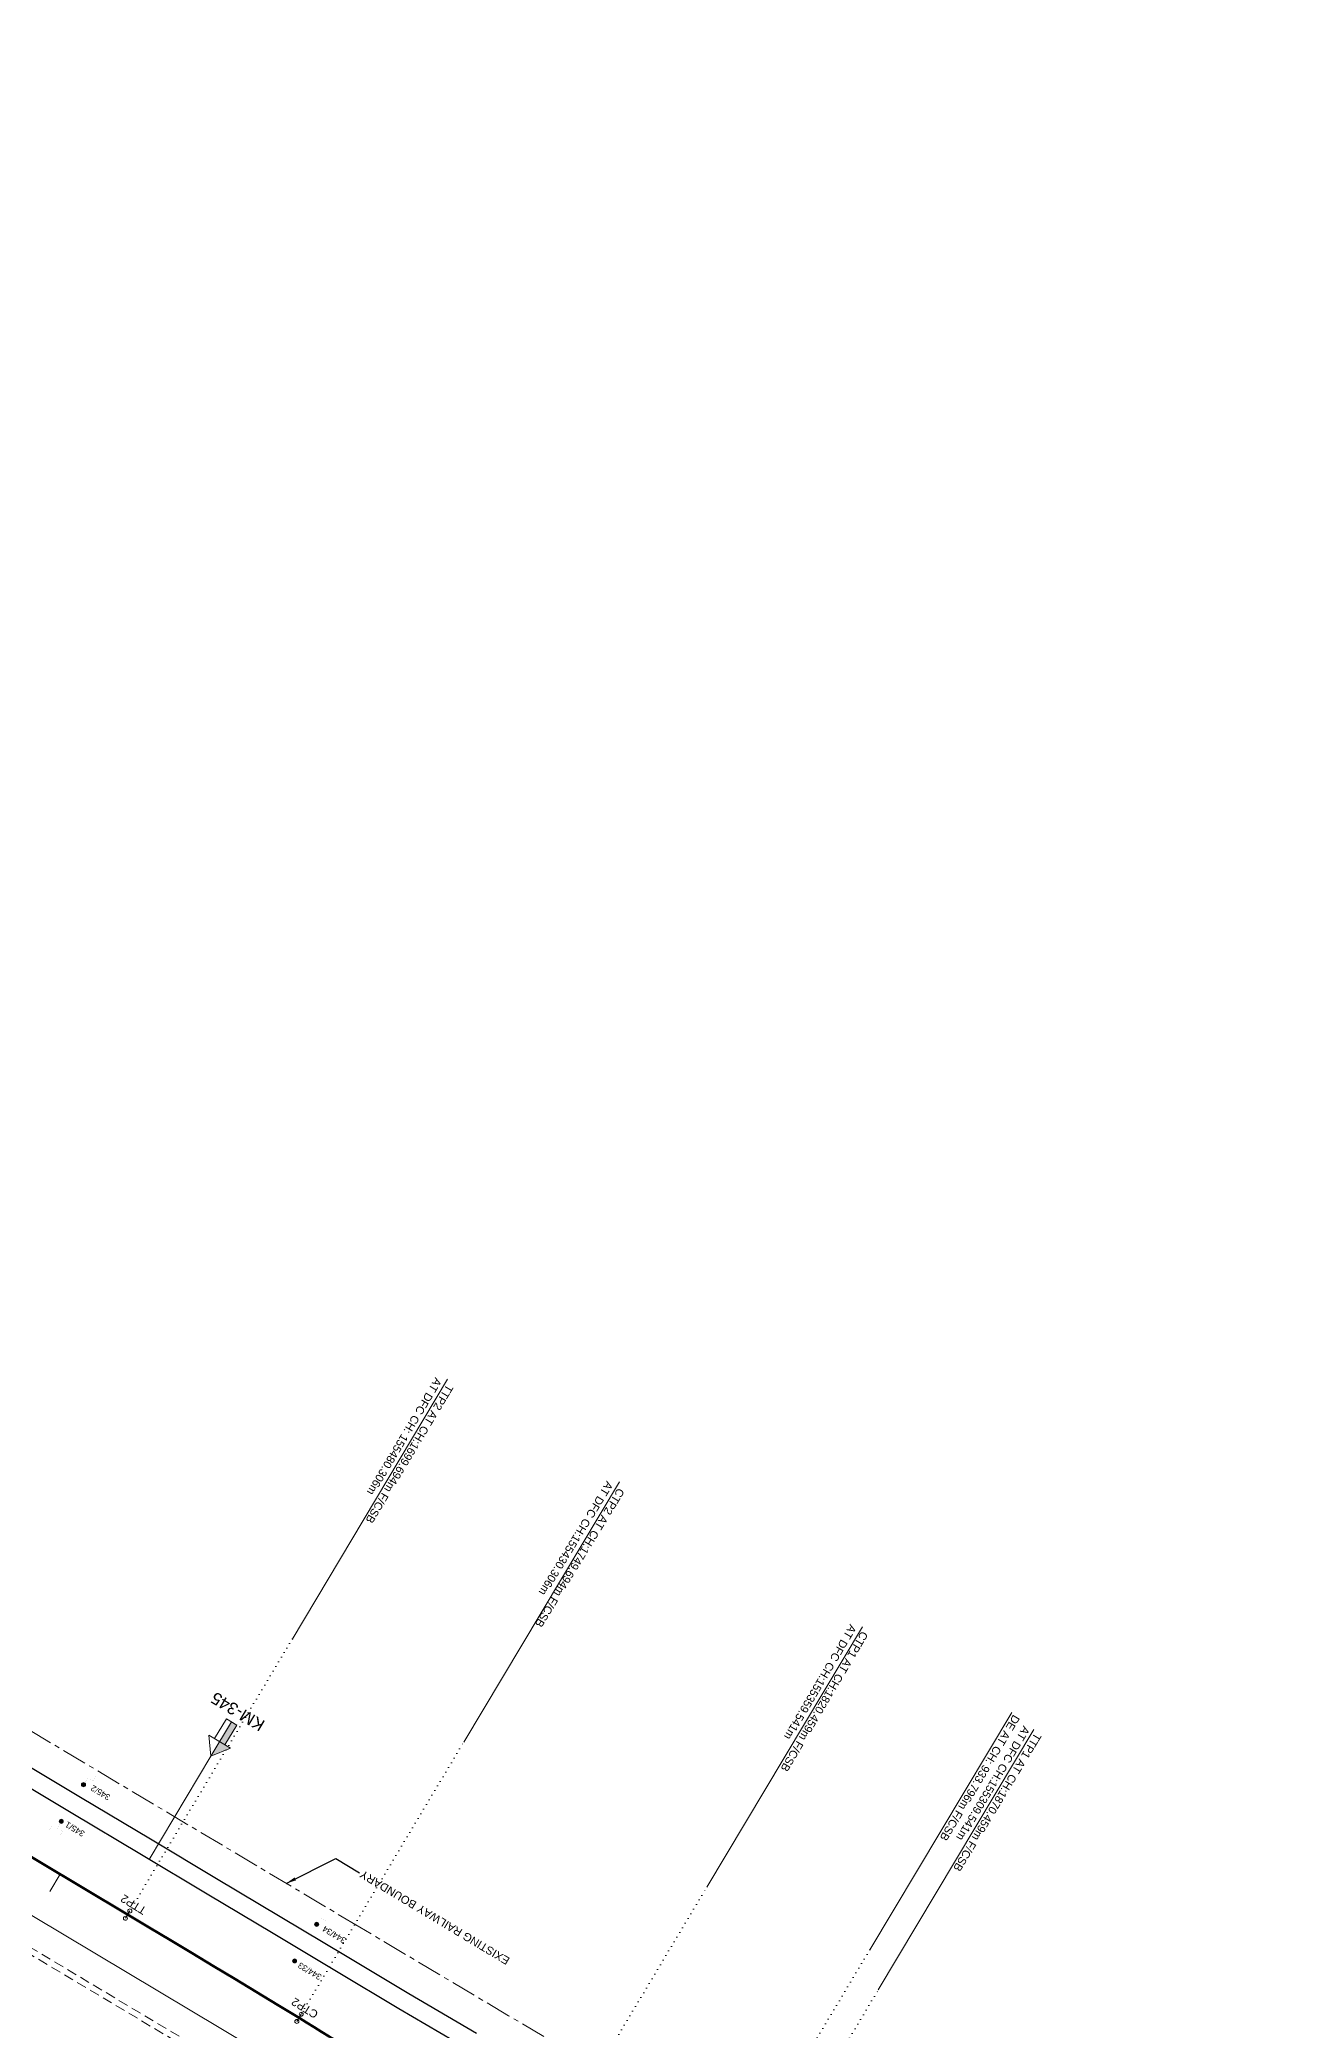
# Model space of a CAD drawing. Header units: metres. Extents: x 597821 to 610090, y 3402206 to 3407451.
# Drawn here: x 606946.2 to 607259.7, y 3404048.2 to 3404545.6 of the extents above; entities that cross this region are included whole.
import ezdxf
from ezdxf.enums import TextEntityAlignment as Align

# ---------------------------------------------------------------- set-up
doc = ezdxf.new("R2010")
doc.units = ezdxf.units.M
doc.header["$MEASUREMENT"] = 0
for name, pattern in [('CENTER', [2, 1.25, -0.25, 0.25, -0.25]), ('DASHED', [0.75, 0.5, -0.25]), ('DOT', [0.25, 0, -0.25])]:
    doc.linetypes.add(name, pattern=pattern)
for name, color, linetype, lineweight in [('Cardinal_Leader', 10, 'Continuous', 0), ("CHAWAPAIL STN. SRJ's", 7, 'Continuous', 0), ('Existing IR Chainage', 7, 'Continuous', 0), ('Existing IR Track', 143, 'Continuous', 0), ('KM STONE', 7, 'Continuous', 0), ("NEW CHAWAPAIL STN. SRJ's", 10, 'Continuous', 0), ('OHE MAST', 7, 'Continuous', 0), ('Pavers', 7, 'Continuous', 0), ('Proposed Chainage', 10, 'Continuous', 0), ('PROPOSED DFCC TRACK', 1, 'Continuous', 0), ('proposed structure', 1, 'Continuous', 0), ('Proposed TPTC Chainages', 10, 'Continuous', 0)]:
    doc.layers.add(name, color=color, linetype=linetype, lineweight=lineweight)
doc.layers.add('Existing Railway Boundary', color=7, linetype='CENTER')
doc.styles.add('ARIAL', font='arial.ttf')
doc.styles.get("Standard").update_dxf_attribs({"font": 'arial.ttf'})
doc.styles.add('Style-Arial', font='arial.ttf')
doc.dimstyles.new('ISO-25', dxfattribs={"dimtxt": 2.5, "dimasz": 2.5, "dimexe": 1.25, "dimexo": 0.625, "dimtad": 1, "dimtxsty": 'Standard', "dimcen": 2.5, "dimadec": 0, "dimazin": 0, "dimtfac": 1, "dimtmove": 0, "dimatfit": 3, "dimfxl": 1, "dimarcsym": 0})

# ---------------------------------------------------------------- blocks, each defined once
blk = doc.blocks.new('KM POST PLAN')
h = blk.add_hatch(color=256)
h.dxf.hatch_style = 1
h.paths.add_polyline_path([(0, -8.47), (-3, -8.47), (-3, -20), (0, -20)])
h.paths.add_polyline_path([(0, -8.47), (0, 0), (-6.25, -8.47)])
for points in [[(0, 0), (-6.25, -8.47), (6.25, -8.47)], [(0, 0), (0, -20)], [(0, 0), (6.25, -8.47)], [(3, -8.47), (3, -20), (-3, -20), (-3, -8.47)]]:
    blk.add_lwpolyline(points)
at = {"style": 'Style-Arial'}
blk.add_attdef('KM-POST', text='', height=6, dxfattribs=at).set_placement((0, -26, -263.95), align=Align.MIDDLE_CENTER)
blk = doc.blocks.new('OHE MAST')
h = blk.add_hatch(color=7)
h.dxf.hatch_style = 1
edge = h.paths.add_edge_path()
edge.add_arc((0, 0), 0.514, 0, 360)
at = {"const_width": 0.01}
for points in [[(1.5, 3.5), (1.5, 2), (-1.5, 2), (-1.5, 3.5)], [(0, 2), (0, 0)]]:
    blk.add_lwpolyline(points, dxfattribs=at)
blk.add_circle((0, 0), 0.514)

msp = doc.modelspace()

# ---------------------------------------------------------------- linework, layer by layer
at = {"layer": 'Cardinal_Leader', "linetype": 'Continuous', "lineweight": 13}
for p, q in [((606967.6073, 3404076.1267), (606968.6953, 3404077.9475)), ((607010.4414, 3404050.335), (607011.5295, 3404052.1558))]:
    msp.add_line(p, q, dxfattribs=at)
for centre in [(606968.6953, 3404077.9475), (606967.6073, 3404076.1267), (607010.4414, 3404050.335), (607011.5295, 3404052.1558)]:
    msp.add_circle(centre, 0.5, dxfattribs=at)
at = {"layer": "CHAWAPAIL STN. SRJ's", "lineweight": 13, "flags": 128}
msp.add_lwpolyline([(607189.1487, 3404127.5401), (607153.6773, 3404068.2587)], dxfattribs=at)
at = {"layer": "CHAWAPAIL STN. SRJ's", "linetype": 'DOT', "lineweight": 13, "ltscale": 5, "flags": 128}
msp.add_lwpolyline([(607153.6773, 3404068.2587), (607112.784, 3404000.0038)], dxfattribs=at)
at = {"layer": 'Existing IR Chainage', "color": 7, "linetype": 'Continuous', "lineweight": 13}
msp.add_line((606988.9775, 3404116.6306), (606973.5427, 3404090.8398), dxfattribs=at)
at = {"layer": 'Existing IR Track', "color": 0, "lineweight": 25, "flags": 128}
for points in [[(607053.0219, 3404043.4921), (607035.9053, 3404053.5085), (607020.3138, 3404062.8394), (607004.4934, 3404072.3073), (606988.0495, 3404082.1581), (606971.619, 3404091.9911), (606954.0687, 3404102.4935), (606936.5233, 3404112.993)], [(607055.3849, 3404047.3463), (607038.4479, 3404057.235), (607022.6227, 3404066.7002), (606990.3534, 3404086.0148), (606973.8707, 3404095.8774), (606956.3731, 3404106.3499), (606938.8611, 3404116.831)]]:
    msp.add_lwpolyline(points, dxfattribs=at)
at = {"layer": 'Existing Railway Boundary', "color": 36, "lineweight": 20, "ltscale": 5}
msp.add_lwpolyline([(607300.9292, 3403917.3459), (607255.7513, 3403939.5871), (607149.7997, 3404000.993), (607063.3879, 3404051.7853), (607026.1732, 3404073.9067), (606934.104, 3404128.8287), (606867.4164, 3404173.4685), (606866.4237, 3404173.8929), (606865.6608, 3404175.156), (606865.2849, 3404174.9186), (606864.8437, 3404174.9168), (606864.0786, 3404175.4747), (606848.438, 3404180.3848), (606638.9131, 3404306.0748), (606606.0408, 3404325.6718), (606562.5634, 3404350.3059), (606482.6553, 3404400.5033), (606440.6404, 3404426.8266)], dxfattribs=at)
at = {"layer": "NEW CHAWAPAIL STN. SRJ's", "lineweight": 13, "flags": 128}
for points in [[(607009.243, 3404145.8353), (607048.1395, 3404210.8873)], [(607052.1627, 3404120.1867), (607091.0592, 3404185.2388)], [(607112.9035, 3404083.8883), (607151.8, 3404148.9404)], [(607155.7641, 3404058.275), (607194.6606, 3404123.3271)]]:
    msp.add_lwpolyline(points, dxfattribs=at)
at = {"layer": "NEW CHAWAPAIL STN. SRJ's", "linetype": 'DOT', "lineweight": 13, "ltscale": 5, "flags": 128}
for points in [[(607009.3409, 3404145.9989), (606968.1513, 3404077.0371)], [(607010.9855, 3404051.2454), (607052.2543, 3404120.3397)], [(607070.8336, 3404013.4895), (607112.9035, 3404083.8883)], [(607112.557, 3403985.9371), (607155.8741, 3404058.3825)]]:
    msp.add_lwpolyline(points, dxfattribs=at)
at = {"layer": 'Pavers', "color": 5, "flags": 128}
msp.add_lwpolyline([(606724.0573, 3404208.3445), (607094.029, 3403987.2513)], dxfattribs=at)
at = {"layer": 'Proposed Chainage', "lineweight": 0, "flags": 128}
msp.add_lwpolyline([(606948.6805, 3404082.848), (606951.2454, 3404087.14)], dxfattribs=at)
at = {"layer": 'PROPOSED DFCC TRACK', "color": 1, "linetype": 'Continuous', "lineweight": 50, "flags": 128}
msp.add_lwpolyline([(607347.5156, 3403829.6526), (607112.557, 3403985.9371), (607107.3529, 3403989.3983), (607102.1477, 3403992.8578), (607096.9403, 3403996.3141), (607091.7297, 3403999.7655), (607086.5148, 3404003.2104), (607081.2946, 3404006.6471), (607076.0678, 3404010.074), (607070.8336, 3404013.4895, 0.00707659), (607010.9855, 3404051.2454), (607005.6489, 3404054.4986), (607000.3052, 3404057.7402), (606994.9554, 3404060.9717), (606989.6007, 3404064.1948), (606984.2418, 3404067.4112), (606978.88, 3404070.6226), (606973.5162, 3404073.8307), (606968.1513, 3404077.0371), (604380.3623, 3405623.4867)], format="xyb", dxfattribs=at)
at = {"layer": 'PROPOSED DFCC TRACK', "color": 5, "linetype": 'DASHED', "lineweight": 13, "ltscale": 5}
for points in [[(607256.6998, 3403872.3445), (607191.4654, 3403915.7356, 0.01207759), (607089.6798, 3403979.9482), (606719.697, 3404201.0481), (606614.1135, 3404264.1443), (606494.61, 3404335.5589, 0.02078817), (606487.3042, 3404339.5224), (606319.3041, 3404421.8201), (606287.9888, 3404437.1605, -0.02078804), (606246.8209, 3404459.4947), (606209.0168, 3404482.0862)], [(607257.5305, 3403873.5934), (607192.2962, 3403916.9845, 0.01207759), (607090.4493, 3403981.2358), (606720.4664, 3404202.3357), (606614.8829, 3404265.4319), (606495.3259, 3404336.8785, 0.02078817), (606488.0201, 3404340.842), (606319.964, 3404423.1672), (606288.6487, 3404438.5076, -0.02078804), (606247.5904, 3404460.7823), (606209.7871, 3404483.3733)]]:
    msp.add_lwpolyline(points, format="xyb", dxfattribs=at)

# ---------------------------------------------------------------- block references
at = {"layer": 'KM STONE', "xscale": 0.5, "yscale": 0.5, "zscale": 0.5, "rotation": 148.9903102435466}
msp.add_blockref('KM POST PLAN', (606988.9775, 3404116.6306), dxfattribs=at).add_auto_attribs({'KM-POST': 'KM-345'})
at = {"layer": 'OHE MAST', "lineweight": 20}
for p, rotation in [((606957.1195, 3404109.5357), 329.0208306544455), ((606951.5569, 3404100.3585), 149.0208306544456), ((607015.3862, 3404074.6116), 329.0208306544455), ((607009.8832, 3404065.468), 149.0208306544456)]:
    msp.add_blockref('OHE MAST', p, dxfattribs=dict(at, rotation=rotation))

# ---------------------------------------------------------------- texts
at = {"layer": "CHAWAPAIL STN. SRJ's", "lineweight": 13, "insert": (607190.3954, 3404126.6739), "char_height": 2, "width": 44.868111, "attachment_point": 4, "rotation": 239.123596, "line_spacing_factor": 0.648, "style": 'ARIAL'}
msp.add_mtext('\\pxsm1;DE AT CH: 933.796m F/CSB', dxfattribs=at)
at = {"layer": 'Existing Railway Boundary', "color": 36, "linetype": 'Continuous', "ltscale": 5, "style": 'ARIAL'}
msp.add_text('EXISTING RAILWAY BOUNDARY', height=2, rotation=149, dxfattribs=at).set_placement((607026.9986, 3404088.2353), align=Align.RIGHT)
at = {"layer": 'OHE MAST', "style": 'ARIAL'}
for s, p in [('345/2', (606964.0043, 3404106.8145)), ('345/1', (606957.6002, 3404097.7038)), ('344/34', (607022.9158, 3404071.0363)), ('344/33', (607016.807, 3404061.8953))]:
    msp.add_text(s, height=1.5, rotation=149, dxfattribs=at).set_placement(p)
at = {"layer": 'proposed structure', "color": 1, "style": 'ARIAL'}
for s, p in [('TTP2', (606973.0423, 3404078.6121)), ('CTP2', (607015.9847, 3404052.6505))]:
    msp.add_text(s, height=2, rotation=148.455655, dxfattribs=at).set_placement(p)
at = {"layer": 'Proposed TPTC Chainages', "lineweight": 0, "char_height": 2, "attachment_point": 4, "line_spacing_factor": 0.6, "style": 'ARIAL'}
for s, insert, rotation in [('\\pxsm1;TTP2 AT CH:1699.694m F/CSB\\PAT DFC CH: 155480.306m', (607047.3438, 3404210.0912), 239.137675), ('\\pxsm1;CTP2 AT CH:1749.694m F/CSB\\PAT DFC CH:155430.306m', (607090.1641, 3404184.1952), 238.564656), ('\\pxsm1;CTP1 AT CH:1820.459m F/CSB\\PAT DFC CH:155359.541m', (607151.0105, 3404148.4232), 239.522738), ('\\pxsm1;TTP1 AT CH:1870.459m F/CSB\\PAT DFC CH:155309.541m', (607194.3444, 3404123.0135), 238.949719)]:
    msp.add_mtext(s, dxfattribs=dict(at, insert=insert, rotation=rotation))

# ---------------------------------------------------------------- leaders
at = {"layer": 'Existing Railway Boundary', "color": 36, "linetype": 'Continuous', "ltscale": 5}
msp.add_leader([(607007.8118, 3404084.8598), (607020.226, 3404091.0334), (607026.1443, 3404087.4683)], dimstyle='ISO-25', override={"dimtxt": 3, "dimasz": 2.5, "dimgap": 0.625, "dimtad": 0, "dimdec": 3, "dimzin": 2, "dimtdec": 3}, dxfattribs=at)

doc.saveas('drawing.dxf')
